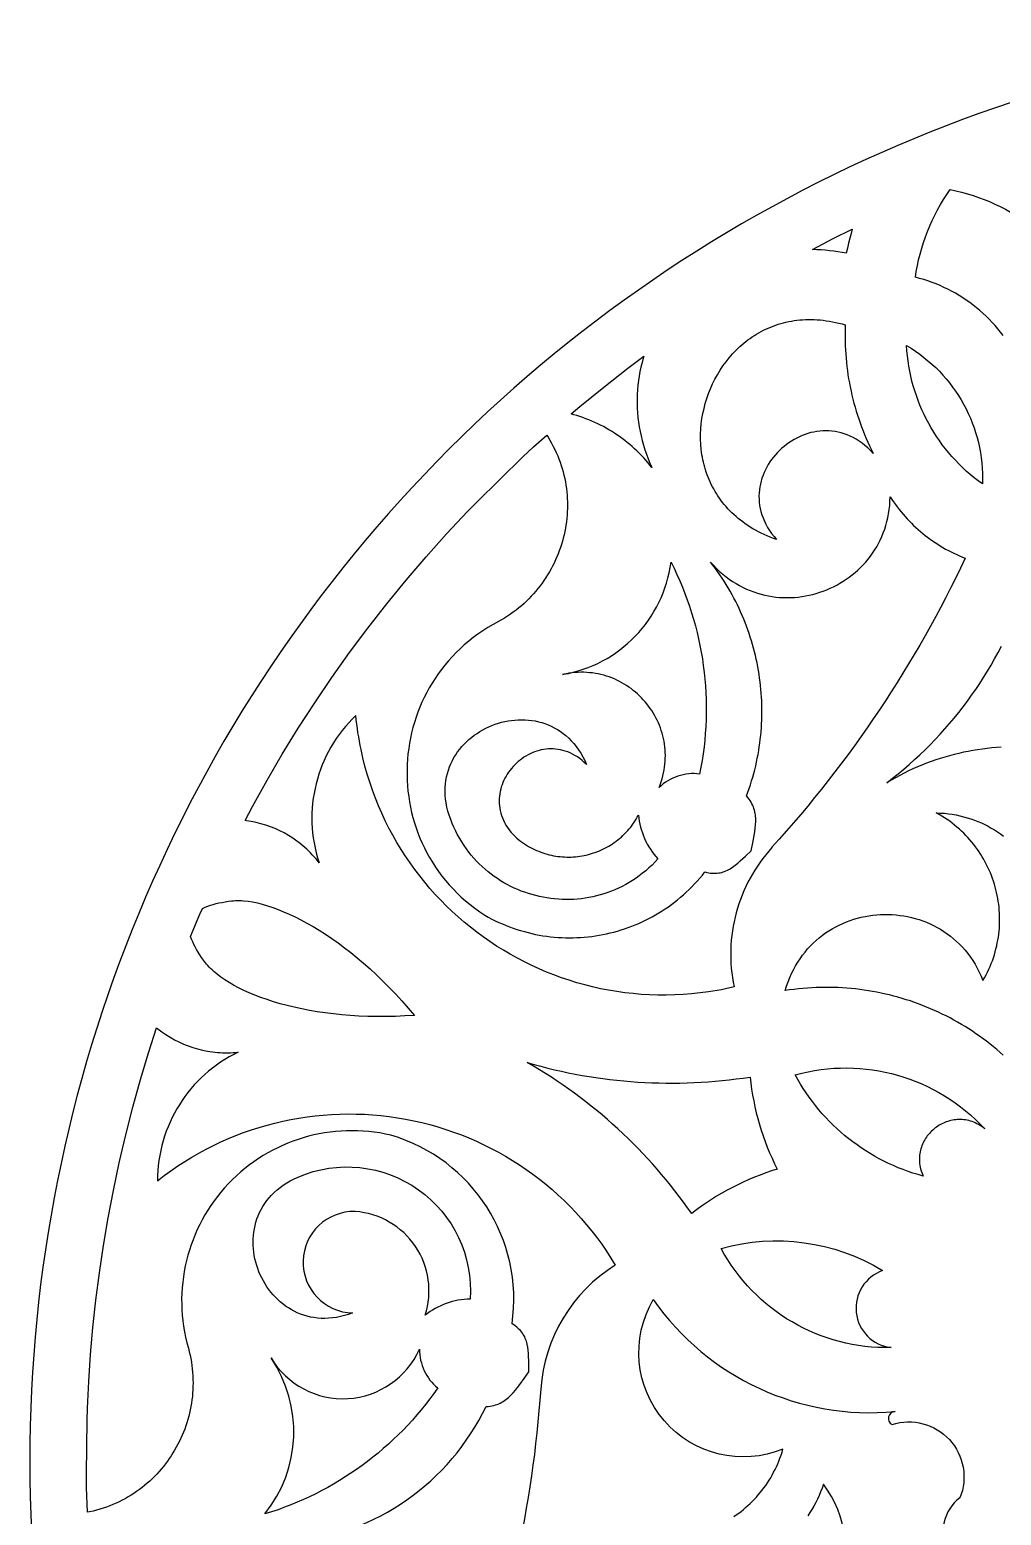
# Model space of a CAD drawing. Extents: x -227 to 273, y -253 to 247.
# Drawn here: x -226.6 to -57, y -12.2 to 247.2 of the extents above; entities that cross this region are included whole.
import ezdxf

# ---------------------------------------------------------------- set-up
doc = ezdxf.new("R2010")
doc.units = 0
doc.header["$MEASUREMENT"] = 0
doc.layers.add('LAYER_1', color=18, linetype='CONTINUOUS')

msp = doc.modelspace()

# ---------------------------------------------------------------- linework, layer by layer
at = {"layer": 'LAYER_1'}
for points in [[(23.35, 247.24, 0.414214), (-226.64, -2.75, 0.414214), (23.35, -252.74, 0.414214), (273.34, -2.75, 0.414214)], [(-138.6, 66.52), (-137.41, 66.2), (-136.22, 65.89), (-135.03, 65.61), (-133.83, 65.33), (-132.63, 65.08), (-131.43, 64.84), (-130.22, 64.62), (-129.01, 64.41), (-127.8, 64.22), (-126.58, 64.05), (-125.37, 63.9), (-124.15, 63.76), (-122.93, 63.64), (-121.71, 63.54), (-120.48, 63.45), (-119.26, 63.38), (-118.04, 63.33), (-116.81, 63.29), (-115.58, 63.27), (-114.36, 63.27), (-113.13, 63.28), (-111.9, 63.31), (-110.68, 63.36), (-109.45, 63.42), (-108.23, 63.5), (-107, 63.6), (-105.78, 63.71), (-104.56, 63.84), (-103.33, 63.99), (-102.12, 64.15), (-100.9, 64.33), (-100.78, 63.28), (-100.63, 62.23), (-100.47, 61.19), (-100.27, 60.15), (-100.06, 59.12), (-99.82, 58.1), (-99.56, 57.08), (-99.27, 56.06), (-98.96, 55.05), (-98.63, 54.06), (-98.28, 53.06), (-97.9, 52.08), (-97.5, 51.11), (-97.07, 50.14), (-96.63, 49.18), (-96.16, 48.24), (-97.17, 47.92), (-98.17, 47.58), (-99.16, 47.21), (-100.15, 46.82), (-101.12, 46.41), (-102.08, 45.98), (-103.04, 45.53), (-103.98, 45.05), (-104.91, 44.56), (-105.83, 44.04), (-106.74, 43.5), (-107.63, 42.94), (-108.52, 42.36), (-109.39, 41.76), (-110.24, 41.13), (-111.09, 40.49, 0.11065), (-139.78, 66.87)], [(-179.78, 46.87, -0.562024), (-149.76, 25.55, 0.166667), (-157.62, 22.72, 0.487168), (-169.83, 40.84, 1), (-170.28, 23.12), (-171, 22.87), (-171.71, 22.66), (-172.42, 22.48), (-173.11, 22.35), (-173.79, 22.25), (-174.46, 22.19), (-175.12, 22.17), (-175.77, 22.18), (-176.4, 22.23), (-177.03, 22.31), (-177.64, 22.42), (-178.23, 22.56), (-178.81, 22.74), (-179.38, 22.94), (-179.93, 23.17), (-180.47, 23.42), (-180.99, 23.71), (-181.49, 24.01), (-181.98, 24.34), (-182.45, 24.7), (-182.91, 25.07), (-183.34, 25.47), (-183.76, 25.88), (-184.16, 26.31), (-184.54, 26.76), (-184.9, 27.23), (-185.24, 27.71), (-185.56, 28.21), (-185.86, 28.72), (-186.13, 29.24), (-186.39, 29.78), (-186.62, 30.32), (-186.83, 30.87), (-187.02, 31.43), (-187.18, 32), (-187.32, 32.58), (-187.44, 33.16), (-187.53, 33.74), (-187.59, 34.32), (-187.63, 34.91), (-187.65, 35.5), (-187.63, 36.09), (-187.59, 36.68), (-187.53, 37.26), (-187.43, 37.84), (-187.31, 38.42), (-187.16, 38.99), (-186.98, 39.56), (-186.77, 40.11), (-186.53, 40.66), (-186.26, 41.2), (-185.95, 41.73), (-185.62, 42.25), (-185.26, 42.75), (-184.86, 43.24), (-184.43, 43.72), (-183.97, 44.18), (-183.47, 44.62), (-182.95, 45.05), (-182.38, 45.46), (-181.78, 45.84), (-181.15, 46.21), (-180.48, 46.55)], [(-105.96, 34.4, -0.207503), (-77.76, 30.53, 0.794747), (-76.27, 17.07, -0.281952)], [(-158.59, 16.31), (-158.56, 15.83), (-158.49, 15.34), (-158.4, 14.87), (-158.28, 14.4), (-158.14, 13.93), (-157.97, 13.48), (-157.78, 13.04), (-157.56, 12.61), (-157.32, 12.19), (-157.05, 11.79), (-156.77, 11.4), (-156.46, 11.04), (-156.13, 10.69), (-155.78, 10.36), (-155.42, 10.05), (-156.11, 9.07), (-156.82, 8.11), (-157.55, 7.16), (-158.3, 6.23), (-159.07, 5.32), (-159.85, 4.42), (-160.66, 3.54), (-161.48, 2.68), (-162.31, 1.84), (-163.17, 1.02), (-164.04, 0.22), (-164.93, -0.57), (-165.83, -1.34), (-166.75, -2.08), (-167.68, -2.81), (-168.63, -3.52), (-169.59, -4.21), (-170.57, -4.87), (-171.56, -5.52), (-172.57, -6.15), (-173.59, -6.75), (-174.62, -7.34), (-175.66, -7.9), (-176.72, -8.44), (-177.79, -8.96), (-178.87, -9.46), (-179.96, -9.94), (-181.06, -10.39), (-182.18, -10.82), (-183.3, -11.23), (-184.43, -11.61), (-185.58, -11.97, 0.329739), (-184.52, 15.28, 0.606751), (-158.6, 16.8)]]:
    msp.add_lwpolyline(points, format="xyb", close=True, dxfattribs=at)
for points in [[(-56.71, 193.83), (-57.17, 194.42), (-57.64, 195.01), (-58.13, 195.57), (-58.63, 196.13), (-59.15, 196.67), (-59.68, 197.19), (-60.23, 197.7), (-60.79, 198.2), (-61.36, 198.67), (-61.94, 199.14), (-62.54, 199.58), (-63.15, 200.01), (-63.77, 200.43), (-64.41, 200.83), (-65.05, 201.21), (-65.71, 201.57), (-66.37, 201.91), (-67.05, 202.24), (-67.74, 202.55), (-68.43, 202.84), (-69.14, 203.11), (-69.85, 203.36), (-70.58, 203.59), (-71.31, 203.81), (-72.05, 204), (-71.89, 205.02), (-71.7, 206.04), (-71.48, 207.06), (-71.22, 208.07), (-70.94, 209.07), (-70.63, 210.06), (-70.29, 211.05), (-69.92, 212.02), (-69.52, 212.99), (-69.09, 213.94), (-68.64, 214.88), (-68.16, 215.8), (-67.65, 216.71), (-67.12, 217.6), (-66.56, 218.48), (-65.98, 219.34, -0.118726), (-51.14, 212.49, 0.224974)], [(-180.81, -16.96, 0.260478), (-146.99, 6.77), (-146.64, 6.81), (-146.29, 6.85), (-145.97, 6.91), (-145.65, 6.98), (-145.35, 7.06), (-145.06, 7.16), (-144.78, 7.27), (-144.51, 7.39), (-144.25, 7.52), (-144, 7.67), (-143.76, 7.82), (-143.53, 7.99), (-143.3, 8.16), (-143.08, 8.34), (-142.66, 8.74), (-142.26, 9.17), (-141.87, 9.62), (-141.49, 10.11), (-141.11, 10.62), (-140.34, 11.7), (-139.51, 12.84), (-139.52, 14.19), (-139.53, 14.83), (-139.55, 15.44), (-139.58, 16.04), (-139.62, 16.61), (-139.7, 17.16), (-139.8, 17.69), (-139.87, 17.95), (-139.94, 18.2), (-140.03, 18.45), (-140.13, 18.69), (-140.24, 18.93), (-140.36, 19.16), (-140.5, 19.39), (-140.65, 19.61), (-140.81, 19.83), (-140.99, 20.04), (-141.19, 20.25), (-141.41, 20.45), (-141.64, 20.65), (-141.89, 20.85), (-142.16, 21.04), (-142.45, 21.23, 0.373134), (-163.59, 54.17, 0.574165), (-198.94, 16.96), (-198.78, 16.36), (-198.64, 15.75), (-198.52, 15.15), (-198.42, 14.54), (-198.33, 13.94), (-198.26, 13.34), (-198.2, 12.73), (-198.16, 12.13), (-198.14, 11.53), (-198.13, 10.93), (-198.14, 10.33), (-198.16, 9.74), (-198.2, 9.14), (-198.25, 8.55), (-198.32, 7.97), (-198.41, 7.38), (-198.5, 6.8), (-198.62, 6.22), (-198.74, 5.65), (-198.89, 5.08), (-199.04, 4.52), (-199.21, 3.96), (-199.39, 3.4), (-199.59, 2.85), (-199.8, 2.31), (-200.03, 1.77), (-200.26, 1.24), (-200.51, 0.71), (-200.77, 0.19), (-201.05, -0.32), (-201.34, -0.83), (-201.64, -1.33), (-201.95, -1.82), (-202.27, -2.3), (-202.61, -2.77), (-202.96, -3.24), (-203.31, -3.69), (-203.68, -4.14), (-204.07, -4.58), (-204.46, -5.01), (-204.86, -5.43), (-205.28, -5.84), (-205.7, -6.23), (-206.14, -6.62), (-206.58, -7), (-207.04, -7.36), (-207.5, -7.72), (-207.98, -8.06), (-208.46, -8.39), (-208.96, -8.71), (-209.46, -9.01), (-209.98, -9.31), (-210.5, -9.59), (-211.03, -9.85), (-211.57, -10.11), (-212.12, -10.34), (-212.67, -10.57), (-213.24, -10.78), (-213.81, -10.97), (-214.39, -11.16), (-214.98, -11.32), (-215.58, -11.47), (-216.18, -11.6), (-216.57, -11.68), (-216.7, -7.35), (-216.72, -4.93), (-216.63, 4.36), (-216.56, 6.49), (-216.34, 11.16), (-216.02, 15.87), (-215.6, 20.59), (-215.09, 25.34), (-214.48, 30.12), (-213.77, 34.91), (-212.96, 39.72), (-212.04, 44.54), (-211.01, 49.37), (-209.89, 54.21), (-208.65, 59.05), (-207.3, 63.9), (-205.85, 68.74), (-204.5, 72.92), (-204.29, 72.74), (-203.6, 72.22), (-202.88, 71.73), (-202.15, 71.27), (-201.39, 70.84), (-200.62, 70.45), (-199.82, 70.09), (-199.01, 69.77), (-198.19, 69.48), (-197.35, 69.23), (-196.49, 69.02), (-195.63, 68.85), (-195.19, 68.78), (-194.75, 68.72), (-194.31, 68.67), (-193.86, 68.63), (-193.41, 68.6), (-192.96, 68.58), (-192.51, 68.57), (-192.06, 68.57), (-191.6, 68.58), (-191.14, 68.6), (-190.69, 68.64), (-190.23, 68.68), (-191.03, 68.28), (-191.81, 67.85), (-192.57, 67.4), (-193.31, 66.92), (-194.03, 66.42), (-194.74, 65.9), (-195.42, 65.35), (-196.07, 64.78), (-196.71, 64.18), (-197.33, 63.57), (-197.92, 62.94), (-198.49, 62.29), (-199.03, 61.62), (-199.55, 60.93), (-200.05, 60.22), (-200.52, 59.5), (-200.97, 58.76), (-201.39, 58.01), (-201.78, 57.24), (-202.15, 56.45), (-202.49, 55.66), (-202.81, 54.85), (-203.09, 54.03), (-203.35, 53.2), (-203.58, 52.36), (-203.77, 51.51), (-203.94, 50.65), (-204.08, 49.78), (-204.19, 48.9), (-204.27, 48.02), (-204.32, 47.13), (-204.33, 46.23, -0.453995), (-124.42, 31.46, 0.240725), (-137.44, 9.83), (-137.45, 9.81, -0.074077), (-150.52, -49.48)], [(-103.73, -12.44), (-103.3, -12.14), (-102.88, -11.84), (-102.47, -11.53), (-102.07, -11.2), (-101.67, -10.87), (-101.28, -10.52), (-100.9, -10.17), (-100.52, -9.8), (-100.16, -9.43), (-99.8, -9.04), (-99.46, -8.65), (-99.12, -8.25), (-98.79, -7.83), (-98.47, -7.41), (-98.17, -6.98), (-97.87, -6.55), (-97.58, -6.1), (-97.3, -5.64), (-97.04, -5.18), (-96.78, -4.7), (-96.54, -4.22), (-96.3, -3.73), (-96.08, -3.24), (-95.87, -2.73), (-95.68, -2.22), (-95.49, -1.7), (-95.32, -1.17), (-95.16, -0.64, -0.719328), (-117.79, 25.46, 0.270929), (-75.59, 5.92, 0.777705), (-76.11, 3.66, -0.636132), (-64.27, -9.18, 0.862472), (-57.58, -21.76, -0.153049)], [(-101.19, -37.51, 0.578149), (-88.1, -6.78), (-88.33, -7.45), (-88.58, -8.11), (-88.85, -8.75), (-89.14, -9.38), (-89.44, -10), (-89.77, -10.6), (-90.11, -11.18), (-90.46, -11.75), (-90.83, -12.3)]]:
    msp.add_lwpolyline(points, format="xyb", dxfattribs=at)
for points in [[(-83.27, 211.68), (-83.5, 210.82), (-83.72, 209.96), (-83.92, 209.1), (-84.11, 208.23), (-84.84, 208.36), (-85.57, 208.47), (-86.3, 208.57), (-87.04, 208.65), (-87.77, 208.72), (-88.51, 208.78), (-89.24, 208.82), (-89.98, 208.85), (-89.99, 208.85), (-86.38, 210.75), (-83.06, 212.41)], [(-89.71, 196.62), (-89.19, 196.59), (-88.66, 196.55), (-88.13, 196.49), (-87.59, 196.42), (-87.05, 196.34), (-86.51, 196.24), (-85.96, 196.12), (-85.4, 195.99), (-84.84, 195.85), (-84.28, 195.69), (-84.31, 194.96), (-84.32, 194.23), (-84.32, 193.5), (-84.31, 192.77), (-84.29, 192.05), (-84.25, 191.32), (-84.21, 190.6), (-84.15, 189.87), (-84.08, 189.15), (-84, 188.43), (-83.91, 187.71), (-83.81, 186.99), (-83.69, 186.28), (-83.57, 185.56), (-83.43, 184.85), (-83.28, 184.14), (-83.12, 183.44), (-82.95, 182.73), (-82.77, 182.03), (-82.58, 181.34), (-82.37, 180.64), (-82.16, 179.95), (-81.93, 179.26), (-81.69, 178.57), (-81.44, 177.89), (-81.18, 177.21), (-80.91, 176.54), (-80.63, 175.87), (-80.34, 175.2), (-80.04, 174.54), (-79.72, 173.88), (-79.4, 173.23), (-79.87, 173.74), (-80.36, 174.21), (-80.85, 174.64), (-81.35, 175.04), (-81.86, 175.4), (-82.37, 175.72), (-82.89, 176.01), (-83.41, 176.27), (-83.94, 176.5), (-84.47, 176.69), (-85, 176.85), (-85.54, 176.98), (-86.07, 177.08), (-86.61, 177.15), (-87.14, 177.19), (-87.68, 177.2), (-88.21, 177.19), (-88.73, 177.15), (-89.26, 177.08), (-89.78, 176.98), (-90.29, 176.87), (-90.8, 176.73), (-91.3, 176.56), (-91.79, 176.37), (-92.27, 176.16), (-92.75, 175.93), (-93.21, 175.68), (-93.67, 175.41), (-94.11, 175.12), (-94.54, 174.81), (-94.95, 174.48), (-95.36, 174.14), (-95.74, 173.78), (-96.12, 173.4), (-96.47, 173.01), (-96.81, 172.6), (-97.13, 172.18), (-97.44, 171.75), (-97.72, 171.31), (-97.98, 170.85), (-98.23, 170.38), (-98.45, 169.9), (-98.64, 169.42), (-98.82, 168.92), (-98.97, 168.41), (-99.1, 167.9), (-99.2, 167.38), (-99.27, 166.86), (-99.32, 166.33), (-99.34, 165.79), (-99.33, 165.25), (-99.29, 164.71), (-99.23, 164.17), (-99.13, 163.62), (-99, 163.07), (-98.83, 162.52), (-98.64, 161.97), (-98.4, 161.42), (-98.14, 160.88), (-97.84, 160.33), (-97.5, 159.79), (-97.13, 159.25), (-96.71, 158.72), (-96.26, 158.19), (-96.83, 158.39), (-97.38, 158.61), (-97.91, 158.83), (-98.44, 159.07), (-98.95, 159.31), (-99.45, 159.57), (-99.93, 159.83), (-100.4, 160.1), (-100.86, 160.38), (-101.31, 160.67), (-101.74, 160.96), (-102.16, 161.27), (-102.57, 161.58), (-102.97, 161.9), (-103.35, 162.22), (-103.72, 162.55), (-104.08, 162.89), (-104.43, 163.24), (-104.77, 163.59), (-105.09, 163.95), (-105.4, 164.32), (-105.7, 164.69), (-105.99, 165.07), (-106.26, 165.45), (-106.53, 165.83), (-106.78, 166.23), (-107.02, 166.62), (-107.25, 167.03), (-107.47, 167.43), (-107.67, 167.84), (-107.87, 168.26), (-108.05, 168.68), (-108.22, 169.1), (-108.39, 169.52), (-108.54, 169.95), (-108.68, 170.38), (-108.8, 170.82), (-108.92, 171.25), (-109.03, 171.69), (-109.13, 172.13), (-109.21, 172.58), (-109.29, 173.02), (-109.36, 173.47), (-109.41, 173.92), (-109.49, 174.82), (-109.53, 175.72), (-109.53, 176.62), (-109.49, 177.53), (-109.41, 178.43), (-109.29, 179.33), (-109.14, 180.22), (-108.94, 181.11), (-108.71, 181.99), (-108.45, 182.85), (-108.15, 183.71), (-107.81, 184.55), (-107.44, 185.38), (-107.04, 186.2), (-106.6, 186.99), (-106.13, 187.77), (-105.63, 188.52), (-105.09, 189.25), (-104.53, 189.96), (-103.94, 190.64), (-103.31, 191.29), (-102.99, 191.6), (-102.66, 191.91), (-102.32, 192.21), (-101.97, 192.5), (-101.62, 192.79), (-101.26, 193.06), (-100.9, 193.33), (-100.52, 193.59), (-100.14, 193.83), (-99.76, 194.07), (-99.36, 194.3), (-98.97, 194.53), (-98.56, 194.74), (-98.15, 194.94), (-97.73, 195.13), (-97.3, 195.31), (-96.87, 195.48), (-96.43, 195.64), (-95.99, 195.79), (-95.54, 195.92), (-95.09, 196.05), (-94.63, 196.16), (-94.16, 196.26), (-93.69, 196.35), (-93.21, 196.43), (-92.72, 196.5), (-92.23, 196.55), (-91.74, 196.59), (-91.24, 196.62), (-90.73, 196.63), (-90.22, 196.63)], [(-72.79, 191.6), (-72.02, 191.09), (-71.28, 190.56), (-70.55, 190.01), (-69.84, 189.44), (-69.16, 188.84), (-68.5, 188.22), (-67.86, 187.58), (-67.25, 186.93), (-66.65, 186.25), (-66.09, 185.55), (-65.54, 184.84), (-65.02, 184.11), (-64.53, 183.36), (-64.06, 182.6), (-63.62, 181.82), (-63.2, 181.03), (-62.81, 180.23), (-62.45, 179.41), (-62.12, 178.58), (-61.81, 177.74), (-61.53, 176.89), (-61.28, 176.02), (-61.05, 175.15), (-60.86, 174.27), (-60.69, 173.38), (-60.56, 172.48), (-60.45, 171.58), (-60.38, 170.67), (-60.34, 169.75), (-60.33, 168.83), (-60.35, 167.91), (-61.07, 168.45), (-61.78, 169), (-62.48, 169.58), (-63.15, 170.17), (-63.81, 170.78), (-64.44, 171.4), (-65.06, 172.04), (-65.66, 172.7), (-66.24, 173.38), (-66.8, 174.07), (-67.34, 174.77), (-67.86, 175.49), (-68.35, 176.22), (-68.83, 176.96), (-69.29, 177.72), (-69.72, 178.49), (-70.14, 179.27), (-70.53, 180.06), (-70.9, 180.86), (-71.25, 181.68), (-71.57, 182.5), (-71.87, 183.33), (-72.15, 184.17), (-72.41, 185.02), (-72.64, 185.88), (-72.85, 186.75), (-73.03, 187.62), (-73.19, 188.5), (-73.33, 189.39), (-73.44, 190.28), (-73.52, 191.18), (-73.58, 192.08)], [(-119.54, 189.87), (-119.76, 189.1), (-119.95, 188.33), (-120.12, 187.54), (-120.26, 186.76), (-120.38, 185.96), (-120.48, 185.17), (-120.55, 184.37), (-120.6, 183.56), (-120.62, 182.76), (-120.62, 181.95), (-120.59, 181.14), (-120.55, 180.33), (-120.47, 179.52), (-120.37, 178.71), (-120.25, 177.9), (-120.1, 177.09), (-119.93, 176.29), (-119.73, 175.49), (-119.51, 174.69), (-119.26, 173.89), (-118.99, 173.1), (-118.69, 172.31), (-118.37, 171.53), (-118.02, 170.76), (-118.37, 171.2), (-118.73, 171.64), (-119.1, 172.07), (-119.47, 172.48), (-119.86, 172.9), (-120.25, 173.3), (-120.65, 173.69), (-121.06, 174.07), (-121.48, 174.45), (-121.9, 174.81), (-122.33, 175.17), (-122.77, 175.52), (-123.22, 175.85), (-123.67, 176.18), (-124.13, 176.5), (-124.59, 176.8), (-125.06, 177.1), (-125.54, 177.39), (-126.02, 177.67), (-126.51, 177.93), (-127, 178.19), (-127.5, 178.43), (-128.01, 178.67), (-128.52, 178.89), (-129.03, 179.11), (-129.55, 179.31), (-130.07, 179.5), (-130.6, 179.68), (-131.13, 179.85), (-131.66, 180.01), (-132.14, 180.13), (-130.6, 181.45), (-126.45, 184.84), (-122.22, 188.14), (-119.43, 190.22)], [(-136.16, 176.08), (-135.84, 175.55), (-135.54, 175.02), (-135.25, 174.48), (-134.98, 173.94), (-134.72, 173.39), (-134.48, 172.83), (-134.26, 172.28), (-134.05, 171.72), (-133.86, 171.15), (-133.68, 170.58), (-133.52, 170.01), (-133.38, 169.44), (-133.25, 168.87), (-133.14, 168.29), (-133.04, 167.71), (-132.96, 167.13), (-132.89, 166.55), (-132.84, 165.97), (-132.8, 165.38), (-132.78, 164.8), (-132.77, 164.22), (-132.78, 163.64), (-132.81, 163.06), (-132.84, 162.48), (-132.89, 161.9), (-132.96, 161.32), (-133.04, 160.74), (-133.14, 160.17), (-133.25, 159.6), (-133.37, 159.03), (-133.51, 158.47), (-133.66, 157.91), (-133.83, 157.35), (-134, 156.8), (-134.2, 156.25), (-134.4, 155.7), (-134.63, 155.17), (-134.86, 154.63), (-135.11, 154.1), (-135.37, 153.58), (-135.64, 153.06), (-135.93, 152.55), (-136.23, 152.05), (-136.54, 151.55), (-136.87, 151.07), (-137.2, 150.58), (-137.56, 150.11), (-137.92, 149.65), (-138.3, 149.19), (-138.69, 148.74), (-139.09, 148.3), (-139.5, 147.87), (-139.93, 147.45), (-140.36, 147.04), (-140.81, 146.65), (-141.28, 146.26), (-141.75, 145.88), (-142.24, 145.51), (-142.73, 145.16), (-143.24, 144.82), (-143.76, 144.49), (-144.29, 144.17), (-144.84, 143.86), (-145.77, 143.35), (-146.67, 142.82), (-147.55, 142.26), (-148.4, 141.68), (-149.22, 141.08), (-150.01, 140.45), (-150.78, 139.81), (-151.51, 139.14), (-152.22, 138.45), (-152.9, 137.74), (-153.56, 137.02), (-154.18, 136.27), (-154.78, 135.51), (-155.35, 134.74), (-155.89, 133.95), (-156.4, 133.14), (-156.89, 132.32), (-157.34, 131.49), (-157.77, 130.64), (-158.17, 129.79), (-158.54, 128.92), (-158.89, 128.05), (-159.2, 127.16), (-159.49, 126.27), (-159.75, 125.37), (-159.97, 124.46), (-160.18, 123.54), (-160.35, 122.62), (-160.49, 121.7), (-160.61, 120.77), (-160.69, 119.84), (-160.75, 118.91), (-160.78, 117.98), (-160.78, 117.04), (-160.75, 116.11), (-160.69, 115.18), (-160.61, 114.24), (-160.49, 113.32), (-160.35, 112.39), (-160.17, 111.47), (-159.97, 110.55), (-159.74, 109.64), (-159.48, 108.74), (-159.19, 107.84), (-158.87, 106.95), (-158.52, 106.07), (-158.14, 105.2), (-157.74, 104.34), (-157.3, 103.49), (-156.83, 102.65), (-156.34, 101.83), (-155.81, 101.01), (-155.26, 100.22), (-154.68, 99.43), (-154.06, 98.67), (-153.42, 97.92), (-152.75, 97.18), (-152.05, 96.47), (-151.32, 95.77), (-150.56, 95.09), (-149.76, 94.44), (-148.94, 93.8), (-148.09, 93.19), (-147.21, 92.6), (-146.6, 92.26), (-145.99, 91.93), (-145.38, 91.63), (-144.75, 91.34), (-144.13, 91.06), (-143.5, 90.8), (-142.87, 90.55), (-142.23, 90.32), (-141.59, 90.1), (-140.95, 89.9), (-140.3, 89.72), (-139.66, 89.55), (-139.01, 89.39), (-138.36, 89.25), (-137.7, 89.12), (-137.05, 89.01), (-136.39, 88.92), (-135.74, 88.83), (-135.08, 88.77), (-134.42, 88.71), (-133.76, 88.68), (-133.11, 88.65), (-132.45, 88.64), (-131.79, 88.65), (-131.14, 88.67), (-130.48, 88.7), (-129.83, 88.75), (-129.17, 88.81), (-128.52, 88.89), (-127.88, 88.98), (-127.23, 89.09), (-126.59, 89.21), (-125.94, 89.34), (-125.31, 89.49), (-124.67, 89.65), (-124.04, 89.82), (-123.41, 90.01), (-122.79, 90.21), (-122.17, 90.43), (-121.56, 90.66), (-120.95, 90.9), (-120.34, 91.16), (-119.74, 91.43), (-119.15, 91.72), (-118.56, 92.01), (-117.97, 92.32), (-117.4, 92.65), (-116.83, 92.99), (-116.26, 93.34), (-115.71, 93.7), (-115.16, 94.08), (-114.62, 94.47), (-114.08, 94.87), (-113.56, 95.29), (-113.04, 95.72), (-112.53, 96.16), (-112.03, 96.61), (-111.53, 97.08), (-111.05, 97.56), (-110.58, 98.05), (-110.11, 98.56), (-109.66, 99.08), (-109.21, 99.61), (-108.78, 100.15), (-108.44, 100.07), (-108.12, 100.01), (-107.8, 99.96), (-107.5, 99.93), (-107.2, 99.92), (-106.92, 99.92), (-106.64, 99.94), (-106.37, 99.97), (-106.1, 100.02), (-105.84, 100.08), (-105.59, 100.15), (-105.34, 100.24), (-105.1, 100.33), (-104.86, 100.44), (-104.63, 100.56), (-104.39, 100.69), (-103.94, 100.98), (-103.49, 101.31), (-103.04, 101.67), (-102.6, 102.06), (-101.67, 102.91), (-100.69, 103.84), (-100.44, 105.22), (-100.2, 106.53), (-100.09, 107.16), (-100, 107.77), (-99.94, 108.37), (-99.91, 108.95), (-99.92, 109.53), (-99.94, 109.82), (-99.97, 110.1), (-100.01, 110.38), (-100.07, 110.66), (-100.14, 110.94), (-100.22, 111.22), (-100.32, 111.5), (-100.44, 111.77), (-100.57, 112.05), (-100.72, 112.33), (-100.88, 112.6), (-101.07, 112.88), (-101.27, 113.16), (-101.5, 113.44), (-101.26, 114.08), (-101.04, 114.73), (-100.82, 115.38), (-100.62, 116.04), (-100.43, 116.69), (-100.25, 117.35), (-100.08, 118.01), (-99.92, 118.67), (-99.77, 119.33), (-99.64, 120), (-99.51, 120.66), (-99.39, 121.33), (-99.29, 122), (-99.19, 122.66), (-99.11, 123.33), (-99.04, 124), (-98.98, 124.67), (-98.93, 125.34), (-98.89, 126.01), (-98.86, 126.68), (-98.84, 127.35), (-98.83, 128.02), (-98.83, 128.69), (-98.84, 129.35), (-98.87, 130.02), (-98.9, 130.69), (-98.94, 131.36), (-99, 132.02), (-99.06, 132.69), (-99.14, 133.35), (-99.23, 134.01), (-99.32, 134.67), (-99.43, 135.33), (-99.55, 135.99), (-99.67, 136.64), (-99.81, 137.3), (-99.96, 137.95), (-100.12, 138.6), (-100.29, 139.24), (-100.47, 139.89), (-100.66, 140.53), (-100.86, 141.17), (-101.07, 141.8), (-101.29, 142.44), (-101.52, 143.07), (-101.76, 143.69), (-102.01, 144.32), (-102.27, 144.94), (-102.54, 145.55), (-102.82, 146.16), (-103.11, 146.77), (-103.41, 147.38), (-103.72, 147.98), (-104.04, 148.57), (-104.37, 149.16), (-104.71, 149.75), (-105.06, 150.33), (-105.42, 150.91), (-105.79, 151.48), (-106.17, 152.05), (-106.56, 152.61), (-106.96, 153.17), (-107.37, 153.72), (-107.79, 154.27), (-107.28, 153.7), (-106.75, 153.15), (-106.21, 152.64), (-105.66, 152.16), (-105.09, 151.7), (-104.52, 151.27), (-103.94, 150.87), (-103.34, 150.5), (-102.74, 150.16), (-102.13, 149.84), (-101.52, 149.55), (-100.89, 149.28), (-100.26, 149.05), (-99.63, 148.84), (-98.99, 148.65), (-98.35, 148.49), (-97.71, 148.36), (-97.06, 148.25), (-96.41, 148.16), (-95.76, 148.1), (-95.11, 148.07), (-94.46, 148.06), (-93.81, 148.07), (-93.16, 148.1), (-92.52, 148.16), (-91.87, 148.24), (-91.23, 148.35), (-90.6, 148.47), (-89.97, 148.62), (-89.35, 148.79), (-88.73, 148.99), (-88.12, 149.2), (-87.52, 149.43), (-86.93, 149.69), (-86.34, 149.96), (-85.77, 150.26), (-85.21, 150.58), (-84.65, 150.91), (-84.11, 151.27), (-83.58, 151.64), (-83.07, 152.03), (-82.57, 152.44), (-82.08, 152.87), (-81.61, 153.32), (-81.16, 153.79), (-80.72, 154.27), (-80.3, 154.77), (-79.9, 155.29), (-79.51, 155.82), (-79.15, 156.37), (-78.8, 156.94), (-78.48, 157.52), (-78.18, 158.12), (-77.9, 158.73), (-77.64, 159.36), (-77.4, 160.01), (-77.19, 160.66), (-77.01, 161.34), (-76.85, 162.02), (-76.72, 162.72), (-76.61, 163.44), (-76.53, 164.16), (-76.48, 164.9), (-76.46, 165.66), (-76.16, 165.2), (-75.86, 164.76), (-75.54, 164.32), (-75.22, 163.89), (-74.89, 163.46), (-74.55, 163.04), (-74.2, 162.63), (-73.85, 162.22), (-73.49, 161.83), (-73.12, 161.44), (-72.74, 161.05), (-72.36, 160.68), (-71.97, 160.31), (-71.57, 159.95), (-71.16, 159.6), (-70.75, 159.26), (-70.33, 158.92), (-69.91, 158.6), (-69.48, 158.28), (-69.04, 157.97), (-68.59, 157.66), (-68.14, 157.37), (-67.69, 157.09), (-67.23, 156.81), (-66.76, 156.54), (-66.28, 156.29), (-65.81, 156.04), (-65.32, 155.8), (-64.83, 155.57), (-64.34, 155.35), (-63.84, 155.14), (-63.33, 154.94), (-64.16, 153.21), (-64.99, 151.5), (-65.85, 149.8), (-66.72, 148.1), (-67.6, 146.41), (-68.5, 144.74), (-69.42, 143.07), (-70.35, 141.4), (-71.29, 139.75), (-72.26, 138.11), (-73.23, 136.47), (-74.22, 134.85), (-75.23, 133.23), (-76.25, 131.63), (-77.28, 130.03), (-78.33, 128.44), (-79.4, 126.87), (-80.48, 125.3), (-81.57, 123.74), (-82.68, 122.2), (-83.8, 120.66), (-84.94, 119.13), (-86.09, 117.62), (-87.25, 116.11), (-88.43, 114.61), (-89.63, 113.13), (-90.83, 111.66), (-92.05, 110.19), (-93.29, 108.74), (-94.54, 107.3), (-95.8, 105.87), (-97.08, 104.45), (-97.09, 104.43), (-97.64, 103.8), (-98.17, 103.16), (-98.68, 102.51), (-99.16, 101.84), (-99.63, 101.17), (-100.07, 100.48), (-100.5, 99.77), (-100.9, 99.06), (-101.28, 98.34), (-101.64, 97.61), (-101.97, 96.87), (-102.29, 96.11), (-102.58, 95.36), (-102.85, 94.59), (-103.09, 93.82), (-103.32, 93.03), (-103.52, 92.25), (-103.69, 91.46), (-103.85, 90.66), (-103.98, 89.86), (-104.09, 89.05), (-104.17, 88.24), (-104.23, 87.43), (-104.27, 86.61), (-104.28, 85.79), (-104.27, 84.97), (-104.23, 84.15), (-104.17, 83.33), (-104.08, 82.51), (-103.97, 81.69), (-103.84, 80.87), (-103.68, 80.06), (-104.42, 79.89), (-105.17, 79.73), (-105.91, 79.58), (-106.66, 79.45), (-107.4, 79.32), (-108.14, 79.21), (-109.63, 79.01), (-111.11, 78.85), (-112.59, 78.74), (-114.06, 78.66), (-115.53, 78.63), (-116.99, 78.63), (-118.44, 78.68), (-119.89, 78.77), (-121.32, 78.89), (-122.75, 79.05), (-124.18, 79.25), (-125.59, 79.49), (-126.99, 79.76), (-128.38, 80.07), (-129.75, 80.42), (-131.12, 80.8), (-132.47, 81.22), (-133.81, 81.67), (-135.13, 82.15), (-136.44, 82.67), (-137.74, 83.22), (-139.02, 83.81), (-140.28, 84.43), (-141.52, 85.08), (-142.75, 85.76), (-143.96, 86.47), (-145.15, 87.21), (-146.32, 87.99), (-147.46, 88.79), (-148.59, 89.62), (-149.7, 90.48), (-150.78, 91.37), (-151.84, 92.29), (-152.88, 93.23), (-153.89, 94.2), (-154.88, 95.2), (-155.84, 96.23), (-156.78, 97.28), (-157.69, 98.35), (-158.57, 99.45), (-159.43, 100.58), (-160.25, 101.72), (-161.05, 102.89), (-161.82, 104.09), (-162.55, 105.31), (-163.26, 106.55), (-163.94, 107.81), (-164.58, 109.09), (-165.19, 110.39), (-165.76, 111.71), (-166.3, 113.06), (-166.81, 114.42), (-167.28, 115.8), (-167.72, 117.2), (-168.12, 118.62), (-168.48, 120.06), (-168.8, 121.51), (-168.95, 122.24), (-169.09, 122.98), (-169.22, 123.72), (-169.34, 124.46), (-169.44, 125.21), (-169.54, 125.96), (-169.63, 126.72), (-169.71, 127.48), (-170.34, 126.85), (-170.95, 126.2), (-171.54, 125.53), (-172.1, 124.85), (-172.63, 124.15), (-173.13, 123.43), (-173.61, 122.7), (-174.06, 121.95), (-174.48, 121.19), (-174.87, 120.42), (-175.24, 119.63), (-175.58, 118.83), (-175.89, 118.03), (-176.17, 117.21), (-176.42, 116.38), (-176.65, 115.55), (-176.84, 114.71), (-177.01, 113.86), (-177.14, 113.01), (-177.25, 112.15), (-177.33, 111.29), (-177.37, 110.42), (-177.39, 109.56), (-177.37, 108.69), (-177.33, 107.82), (-177.25, 106.95), (-177.15, 106.08), (-177.01, 105.21), (-176.84, 104.34), (-176.64, 103.48), (-176.41, 102.62), (-176.14, 101.76), (-176.43, 102.12), (-176.72, 102.48), (-177.02, 102.82), (-177.33, 103.16), (-177.64, 103.49), (-177.96, 103.81), (-178.29, 104.12), (-178.62, 104.42), (-178.96, 104.72), (-179.3, 105), (-179.65, 105.28), (-180.01, 105.54), (-180.73, 106.05), (-181.47, 106.52), (-182.24, 106.95), (-183.01, 107.35), (-183.81, 107.71), (-184.62, 108.04), (-185.44, 108.32), (-186.27, 108.57), (-187.11, 108.79), (-187.96, 108.96), (-188.82, 109.09), (-189.06, 109.12), (-187.78, 111.55), (-185.22, 116.16), (-182.55, 120.72), (-179.77, 125.23), (-176.89, 129.7), (-173.9, 134.11), (-170.81, 138.46), (-167.62, 142.74), (-164.33, 146.96), (-160.94, 151.12), (-157.45, 155.19), (-153.87, 159.2), (-150.2, 163.12), (-148.62, 164.74), (-140.56, 172.63), (-138.68, 174.39), (-136.39, 176.43)], [(-114.17, 153.18), (-113.66, 152.1), (-113.17, 151), (-112.71, 149.9), (-112.27, 148.79), (-111.86, 147.68), (-111.47, 146.55), (-111.11, 145.42), (-110.77, 144.28), (-110.45, 143.14), (-110.16, 141.99), (-109.89, 140.84), (-109.64, 139.68), (-109.42, 138.51), (-109.23, 137.35), (-109.06, 136.18), (-108.91, 135), (-108.79, 133.82), (-108.69, 132.64), (-108.62, 131.46), (-108.57, 130.28), (-108.55, 129.09), (-108.55, 127.9), (-108.58, 126.72), (-108.63, 125.53), (-108.71, 124.34), (-108.81, 123.16), (-108.94, 121.97), (-109.09, 120.79), (-109.27, 119.61), (-109.47, 118.43), (-109.7, 117.25), (-110.17, 117.3), (-110.65, 117.32), (-111.13, 117.32), (-111.61, 117.28), (-112.09, 117.22), (-112.56, 117.13), (-113.03, 117.02), (-113.49, 116.88), (-113.94, 116.71), (-114.39, 116.52), (-114.82, 116.31), (-115.24, 116.07), (-115.65, 115.8), (-116.04, 115.51), (-116.42, 115.2), (-116.78, 114.87), (-116.58, 115.38), (-116.4, 115.9), (-116.25, 116.41), (-116.11, 116.93), (-115.99, 117.44), (-115.89, 117.96), (-115.81, 118.47), (-115.75, 118.98), (-115.71, 119.49), (-115.69, 119.99), (-115.68, 120.5), (-115.69, 121), (-115.72, 121.49), (-115.77, 121.99), (-115.83, 122.48), (-115.91, 122.96), (-116.01, 123.44), (-116.12, 123.92), (-116.25, 124.39), (-116.39, 124.85), (-116.55, 125.31), (-116.72, 125.76), (-116.91, 126.21), (-117.11, 126.64), (-117.33, 127.08), (-117.56, 127.5), (-117.8, 127.91), (-118.06, 128.32), (-118.33, 128.72), (-118.61, 129.11), (-118.9, 129.49), (-119.21, 129.86), (-119.53, 130.22), (-119.86, 130.57), (-120.2, 130.91), (-120.55, 131.24), (-120.91, 131.56), (-121.28, 131.86), (-121.66, 132.16), (-122.06, 132.44), (-122.46, 132.71), (-122.87, 132.96), (-123.29, 133.2), (-123.71, 133.43), (-124.15, 133.65), (-124.59, 133.85), (-125.05, 134.03), (-125.51, 134.2), (-125.97, 134.36), (-126.45, 134.5), (-126.93, 134.62), (-127.41, 134.73), (-127.9, 134.82), (-128.4, 134.9), (-128.91, 134.95), (-129.41, 134.99), (-129.93, 135.01), (-130.45, 135.02), (-130.97, 135), (-131.5, 134.97), (-132.03, 134.91), (-132.56, 134.84), (-132.6, 134.83), (-131.8, 135.02), (-130.9, 135.26), (-130.02, 135.54), (-129.16, 135.86), (-128.31, 136.2), (-127.48, 136.58), (-126.67, 137), (-125.87, 137.44), (-125.1, 137.91), (-124.35, 138.41), (-123.62, 138.94), (-122.91, 139.5), (-122.23, 140.08), (-121.57, 140.69), (-120.93, 141.32), (-120.32, 141.98), (-119.73, 142.66), (-119.18, 143.37), (-118.64, 144.1), (-118.14, 144.84), (-117.67, 145.61), (-117.22, 146.4), (-116.81, 147.21), (-116.43, 148.03), (-116.08, 148.88), (-115.76, 149.74), (-115.48, 150.61), (-115.23, 151.5), (-115.02, 152.41), (-114.84, 153.32), (-114.7, 154.26)], [(-132.71, 134.8), (-133.64, 134.63), (-133.1, 134.74), (-132.6, 134.83)], [(-140.18, 126.72), (-139.59, 126.68), (-139, 126.61), (-138.42, 126.52), (-137.85, 126.39), (-137.27, 126.24), (-136.71, 126.06), (-136.15, 125.85), (-135.6, 125.61), (-135.07, 125.34), (-134.54, 125.04), (-134.02, 124.71), (-133.52, 124.35), (-133.03, 123.95), (-132.56, 123.53), (-132.1, 123.07), (-131.66, 122.58), (-131.24, 122.05), (-130.83, 121.5), (-130.45, 120.9), (-130.09, 120.28), (-129.75, 119.61), (-129.43, 118.92), (-129.83, 119.29), (-130.23, 119.63), (-130.64, 119.95), (-131.05, 120.24), (-131.46, 120.49), (-131.88, 120.72), (-132.3, 120.93), (-132.72, 121.1), (-133.15, 121.25), (-133.57, 121.38), (-134, 121.48), (-134.42, 121.55), (-134.85, 121.61), (-135.27, 121.63), (-135.69, 121.64), (-136.11, 121.63), (-136.52, 121.59), (-136.93, 121.53), (-137.34, 121.45), (-137.74, 121.35), (-138.14, 121.24), (-138.53, 121.1), (-138.91, 120.95), (-139.29, 120.78), (-139.65, 120.59), (-140.02, 120.39), (-140.37, 120.17), (-140.71, 119.93), (-141.04, 119.68), (-141.36, 119.42), (-141.67, 119.15), (-141.97, 118.86), (-142.26, 118.56), (-142.53, 118.24), (-142.79, 117.92), (-143.04, 117.58), (-143.27, 117.24), (-143.48, 116.89), (-143.68, 116.53), (-143.87, 116.16), (-144.04, 115.78), (-144.18, 115.39), (-144.32, 115), (-144.43, 114.6), (-144.52, 114.2), (-144.6, 113.8), (-144.65, 113.38), (-144.69, 112.97), (-144.7, 112.55), (-144.69, 112.13), (-144.65, 111.71), (-144.6, 111.29), (-144.52, 110.86), (-144.41, 110.44), (-144.28, 110.02), (-144.13, 109.59), (-143.95, 109.17), (-143.74, 108.76), (-143.51, 108.34), (-143.25, 107.93), (-142.96, 107.52), (-142.64, 107.12), (-142.29, 106.72), (-141.91, 106.33), (-141.59, 106.05), (-141.27, 105.78), (-140.95, 105.53), (-140.61, 105.29), (-140.28, 105.05), (-139.94, 104.83), (-139.59, 104.62), (-139.24, 104.43), (-138.89, 104.24), (-138.53, 104.06), (-138.17, 103.9), (-137.8, 103.75), (-137.44, 103.61), (-137.07, 103.47), (-136.7, 103.35), (-136.32, 103.25), (-135.95, 103.15), (-135.57, 103.06), (-135.19, 102.98), (-134.81, 102.92), (-134.43, 102.86), (-134.05, 102.82), (-133.66, 102.78), (-133.28, 102.76), (-132.9, 102.75), (-132.52, 102.75), (-132.13, 102.75), (-131.75, 102.77), (-131.37, 102.8), (-130.99, 102.84), (-130.61, 102.89), (-130.23, 102.95), (-129.86, 103.02), (-129.48, 103.1), (-129.11, 103.19), (-128.74, 103.29), (-128.38, 103.41), (-128.02, 103.53), (-127.66, 103.66), (-127.3, 103.8), (-126.95, 103.95), (-126.6, 104.11), (-126.25, 104.28), (-125.91, 104.46), (-125.58, 104.65), (-125.24, 104.85), (-124.92, 105.06), (-124.6, 105.28), (-124.28, 105.51), (-123.97, 105.75), (-123.67, 105.99), (-123.37, 106.25), (-123.08, 106.52), (-122.8, 106.79), (-122.52, 107.08), (-122.25, 107.37), (-121.99, 107.68), (-121.73, 107.99), (-121.49, 108.31), (-121.25, 108.65), (-121.02, 108.99), (-120.79, 109.34), (-120.58, 109.69), (-120.38, 110.06), (-120.32, 109.53), (-120.24, 109), (-120.13, 108.48), (-120.01, 107.96), (-119.87, 107.45), (-119.7, 106.95), (-119.52, 106.45), (-119.31, 105.97), (-119.08, 105.49), (-118.84, 105.02), (-118.57, 104.56), (-118.29, 104.11), (-117.99, 103.67), (-117.67, 103.25), (-117.33, 102.84), (-116.97, 102.44), (-117.48, 101.89), (-118.01, 101.36), (-118.55, 100.85), (-119.1, 100.37), (-119.66, 99.91), (-120.23, 99.48), (-120.81, 99.06), (-121.4, 98.67), (-122, 98.3), (-122.61, 97.96), (-123.23, 97.63), (-123.85, 97.33), (-124.48, 97.05), (-125.11, 96.79), (-125.75, 96.55), (-126.4, 96.33), (-127.05, 96.14), (-127.7, 95.96), (-128.36, 95.81), (-129.02, 95.68), (-129.69, 95.57), (-130.35, 95.48), (-131.02, 95.41), (-131.69, 95.36), (-132.36, 95.34), (-133.02, 95.33), (-133.69, 95.34), (-134.36, 95.38), (-135.02, 95.43), (-135.69, 95.51), (-136.35, 95.6), (-137, 95.72), (-137.65, 95.85), (-138.3, 96.01), (-138.95, 96.18), (-139.58, 96.37), (-140.22, 96.59), (-140.84, 96.82), (-141.46, 97.07), (-142.07, 97.34), (-142.68, 97.63), (-143.27, 97.94), (-143.86, 98.27), (-144.44, 98.61), (-145, 98.98), (-145.56, 99.36), (-146.1, 99.76), (-146.64, 100.19), (-147.16, 100.62), (-147.67, 101.08), (-148.16, 101.56), (-148.64, 102.05), (-149.11, 102.56), (-149.56, 103.09), (-150, 103.63), (-150.42, 104.2), (-150.83, 104.78), (-151.21, 105.38), (-151.58, 105.99), (-151.94, 106.62), (-152.27, 107.27), (-152.59, 107.94), (-152.88, 108.63), (-153.16, 109.33), (-153.42, 110.06), (-153.63, 110.78), (-153.81, 111.49), (-153.94, 112.19), (-154.04, 112.87), (-154.1, 113.55), (-154.12, 114.21), (-154.11, 114.87), (-154.06, 115.51), (-153.98, 116.13), (-153.87, 116.74), (-153.73, 117.34), (-153.55, 117.93), (-153.35, 118.49), (-153.12, 119.05), (-152.86, 119.59), (-152.58, 120.11), (-152.27, 120.61), (-151.94, 121.1), (-151.59, 121.57), (-151.21, 122.03), (-150.82, 122.46), (-150.4, 122.88), (-149.97, 123.27), (-149.51, 123.65), (-149.05, 124.01), (-148.56, 124.35), (-148.06, 124.67), (-147.55, 124.96), (-147.03, 125.24), (-146.5, 125.49), (-145.95, 125.72), (-145.4, 125.93), (-144.83, 126.12), (-144.27, 126.28), (-143.69, 126.42), (-143.11, 126.53), (-142.53, 126.62), (-141.94, 126.68), (-141.35, 126.72), (-140.76, 126.73)], [(-190.03, 95.15), (-189.67, 95.14), (-189.3, 95.11), (-188.53, 95.03), (-187.73, 94.9), (-186.9, 94.73), (-186.04, 94.51), (-185.15, 94.25), (-184.23, 93.95), (-183.28, 93.6), (-182.32, 93.21), (-181.33, 92.78), (-180.32, 92.3), (-179.29, 91.78), (-178.24, 91.21), (-177.18, 90.61), (-176.11, 89.96), (-175.02, 89.26), (-173.93, 88.52), (-172.82, 87.75), (-171.71, 86.92), (-170.59, 86.06), (-169.47, 85.15), (-168.35, 84.2), (-167.22, 83.21), (-166.1, 82.18), (-164.98, 81.1), (-163.87, 79.99), (-162.76, 78.83), (-161.66, 77.63), (-160.57, 76.38), (-159.49, 75.1), (-161.16, 74.99), (-162.81, 74.92), (-164.44, 74.88), (-166.04, 74.88), (-167.62, 74.91), (-169.17, 74.97), (-170.69, 75.06), (-172.18, 75.19), (-173.64, 75.34), (-175.07, 75.53), (-176.47, 75.73), (-177.83, 75.97), (-179.16, 76.23), (-180.45, 76.51), (-181.7, 76.81), (-182.91, 77.14), (-184.08, 77.49), (-185.21, 77.85), (-186.3, 78.23), (-187.34, 78.63), (-188.34, 79.05), (-189.29, 79.47), (-190.19, 79.92), (-191.04, 80.37), (-191.85, 80.83), (-192.6, 81.31), (-193.3, 81.79), (-193.94, 82.28), (-194.53, 82.78), (-194.81, 83.03), (-195.07, 83.28), (-195.31, 83.53), (-195.54, 83.78), (-195.76, 84.04), (-195.96, 84.29), (-196.31, 84.76), (-196.64, 85.23), (-196.95, 85.68), (-197.24, 86.14), (-197.5, 86.59), (-197.75, 87.04), (-197.98, 87.49), (-198.19, 87.95), (-198.38, 88.42), (-198.55, 88.89), (-196.92, 92.76), (-196.47, 93.78), (-196.02, 93.97), (-195.56, 94.16), (-195.08, 94.33), (-194.6, 94.48), (-194.1, 94.61), (-193.6, 94.73), (-193.07, 94.84), (-192.53, 94.94), (-191.97, 95.02), (-191.39, 95.09), (-191.06, 95.12), (-190.73, 95.14), (-190.39, 95.15)], [(-82.86, 65.89), (-81.74, 65.83), (-80.62, 65.72), (-79.51, 65.58), (-78.41, 65.41), (-77.31, 65.19), (-76.22, 64.94), (-75.14, 64.65), (-74.07, 64.33), (-73.01, 63.97), (-71.97, 63.57), (-70.93, 63.14), (-69.91, 62.67), (-68.91, 62.17), (-67.92, 61.63), (-66.95, 61.06), (-66, 60.46), (-65.07, 59.82), (-64.16, 59.14), (-63.27, 58.44), (-62.4, 57.7), (-61.55, 56.92), (-60.73, 56.12), (-59.93, 55.28), (-60.2, 55.49), (-60.47, 55.69), (-60.74, 55.87), (-61.02, 56.03), (-61.3, 56.18), (-61.58, 56.32), (-61.86, 56.44), (-62.15, 56.55), (-62.44, 56.64), (-62.72, 56.72), (-63.01, 56.78), (-63.3, 56.83), (-63.58, 56.87), (-63.87, 56.9), (-64.15, 56.91), (-64.44, 56.91), (-64.72, 56.9), (-65, 56.87), (-65.28, 56.84), (-65.56, 56.79), (-65.83, 56.73), (-66.1, 56.67), (-66.37, 56.59), (-66.64, 56.5), (-66.9, 56.39), (-67.15, 56.28), (-67.4, 56.16), (-67.65, 56.03), (-67.89, 55.9), (-68.13, 55.75), (-68.36, 55.59), (-68.58, 55.43), (-68.8, 55.25), (-69.01, 55.07), (-69.22, 54.88), (-69.41, 54.68), (-69.6, 54.48), (-69.78, 54.27), (-69.96, 54.05), (-70.12, 53.82), (-70.28, 53.59), (-70.42, 53.35), (-70.56, 53.11), (-70.69, 52.86), (-70.8, 52.6), (-70.91, 52.34), (-71, 52.08), (-71.09, 51.81), (-71.16, 51.53), (-71.22, 51.25), (-71.27, 50.97), (-71.31, 50.68), (-71.33, 50.39), (-71.34, 50.1), (-71.34, 49.8), (-71.33, 49.5), (-71.3, 49.2), (-71.25, 48.89), (-71.2, 48.59), (-71.12, 48.28), (-71.04, 47.97), (-70.93, 47.66), (-70.81, 47.34), (-70.68, 47.03), (-71.57, 47.28), (-72.46, 47.55), (-73.33, 47.85), (-74.19, 48.16), (-75.05, 48.5), (-75.89, 48.86), (-76.73, 49.24), (-77.55, 49.64), (-78.36, 50.06), (-79.16, 50.5), (-79.94, 50.96), (-80.72, 51.44), (-81.48, 51.94), (-82.23, 52.46), (-82.96, 53), (-83.68, 53.55), (-84.39, 54.13), (-85.08, 54.72), (-85.75, 55.32), (-86.41, 55.95), (-87.06, 56.59), (-87.69, 57.25), (-88.3, 57.93), (-88.89, 58.62), (-89.47, 59.33), (-90.03, 60.05), (-90.58, 60.79), (-91.1, 61.55), (-91.61, 62.31), (-92.09, 63.1), (-92.56, 63.89), (-93.01, 64.71), (-91.89, 65), (-90.77, 65.25), (-89.64, 65.46), (-88.51, 65.63), (-87.38, 65.76), (-86.25, 65.85), (-85.12, 65.9), (-83.99, 65.92)]]:
    msp.add_lwpolyline(points, close=True, dxfattribs=at)
for points in [[(-57.04, 121.93), (-57.87, 121.87), (-58.7, 121.8), (-59.52, 121.71), (-60.35, 121.61), (-61.18, 121.49), (-62, 121.36), (-62.82, 121.21), (-63.64, 121.04), (-64.46, 120.86), (-65.27, 120.66), (-66.09, 120.45), (-66.89, 120.21), (-67.7, 119.97), (-68.5, 119.7), (-69.3, 119.42), (-70.1, 119.13), (-70.89, 118.82), (-71.67, 118.49), (-72.46, 118.14), (-73.23, 117.78), (-74.01, 117.4), (-74.77, 117.01), (-75.53, 116.6), (-76.29, 116.17), (-77.04, 115.73), (-76.03, 116.5), (-75.05, 117.29), (-74.08, 118.1), (-73.12, 118.92), (-72.18, 119.76), (-71.26, 120.61), (-70.35, 121.48), (-69.46, 122.37), (-68.58, 123.27), (-67.73, 124.19), (-66.89, 125.12), (-66.07, 126.06), (-65.26, 127.02), (-64.47, 128), (-63.7, 128.99), (-62.95, 129.99), (-62.22, 131), (-61.5, 132.03), (-60.81, 133.07), (-60.13, 134.13), (-59.47, 135.19), (-58.83, 136.27), (-58.21, 137.36), (-57.61, 138.46), (-57.03, 139.58)], [(-56.69, 68.13), (-57.26, 68.64), (-57.84, 69.14), (-58.43, 69.62), (-59.02, 70.1), (-59.62, 70.57), (-60.23, 71.02), (-60.84, 71.47), (-61.47, 71.9), (-62.1, 72.33), (-62.73, 72.74), (-63.37, 73.14), (-64.02, 73.53), (-64.67, 73.91), (-65.33, 74.28), (-65.99, 74.64), (-66.66, 74.99), (-67.34, 75.32), (-68.02, 75.65), (-68.71, 75.96), (-69.4, 76.26), (-70.09, 76.56), (-70.79, 76.84), (-71.5, 77.1), (-72.2, 77.36), (-72.92, 77.61), (-73.63, 77.84), (-74.35, 78.06), (-75.08, 78.27), (-75.81, 78.47), (-76.54, 78.66), (-77.27, 78.83), (-78.01, 78.99), (-78.75, 79.14), (-79.5, 79.28), (-80.24, 79.41), (-80.99, 79.52), (-81.74, 79.62), (-82.5, 79.71), (-83.25, 79.79), (-84.01, 79.86), (-84.77, 79.91), (-85.53, 79.95), (-86.3, 79.98), (-87.06, 79.99), (-87.83, 79.99), (-88.6, 79.98), (-89.36, 79.96), (-90.13, 79.92), (-90.9, 79.87), (-91.67, 79.81), (-92.44, 79.73), (-93.21, 79.64), (-93.99, 79.54), (-94.76, 79.43), (-94.52, 80.2), (-94.26, 80.96), (-93.97, 81.69), (-93.66, 82.4), (-93.33, 83.08), (-92.97, 83.74), (-92.58, 84.38), (-92.18, 85), (-91.76, 85.59), (-91.31, 86.16), (-90.85, 86.71), (-90.37, 87.23), (-89.87, 87.73), (-89.35, 88.2), (-88.82, 88.66), (-88.27, 89.08), (-87.71, 89.49), (-87.13, 89.87), (-86.55, 90.23), (-85.95, 90.56), (-85.34, 90.87), (-84.72, 91.16), (-84.08, 91.42), (-83.45, 91.66), (-82.8, 91.88), (-82.15, 92.07), (-81.49, 92.23), (-80.82, 92.38), (-80.15, 92.5), (-79.48, 92.59), (-78.8, 92.66), (-78.12, 92.71), (-77.44, 92.73), (-76.76, 92.73), (-76.08, 92.7), (-75.41, 92.65), (-74.73, 92.57), (-74.06, 92.48), (-73.39, 92.35), (-72.72, 92.2), (-72.06, 92.03), (-71.41, 91.83), (-70.76, 91.61), (-70.12, 91.36), (-69.49, 91.09), (-68.87, 90.79), (-68.26, 90.47), (-67.66, 90.13), (-67.07, 89.75), (-66.5, 89.36), (-65.94, 88.94), (-65.39, 88.49), (-64.86, 88.02), (-64.34, 87.52), (-63.84, 87), (-63.36, 86.46), (-62.9, 85.88), (-62.45, 85.29), (-62.03, 84.66), (-61.62, 84.02), (-61.24, 83.34), (-60.88, 82.64), (-60.55, 81.92), (-60.24, 81.17), (-59.96, 81.66), (-59.7, 82.15), (-59.45, 82.64), (-59.22, 83.14), (-59, 83.64), (-58.79, 84.14), (-58.6, 84.65), (-58.42, 85.16), (-58.26, 85.67), (-58.11, 86.18), (-57.97, 86.7), (-57.85, 87.22), (-57.74, 87.74), (-57.64, 88.26), (-57.55, 88.78), (-57.48, 89.3), (-57.43, 89.82), (-57.38, 90.34), (-57.35, 90.86), (-57.34, 91.39), (-57.33, 91.91), (-57.34, 92.43), (-57.36, 92.95), (-57.39, 93.47), (-57.44, 93.99), (-57.5, 94.5), (-57.57, 95.01), (-57.65, 95.53), (-57.75, 96.04), (-57.86, 96.54), (-57.98, 97.05), (-58.11, 97.55), (-58.26, 98.04), (-58.41, 98.54), (-58.58, 99.03), (-58.76, 99.51), (-58.95, 99.99), (-59.16, 100.47), (-59.38, 100.94), (-59.6, 101.41), (-59.84, 101.87), (-60.09, 102.32), (-60.36, 102.77), (-60.63, 103.22), (-60.91, 103.66), (-61.21, 104.09), (-61.52, 104.51), (-61.84, 104.93), (-62.17, 105.34), (-62.51, 105.74), (-62.86, 106.14), (-63.22, 106.53), (-63.59, 106.91), (-63.98, 107.28), (-64.37, 107.64), (-64.78, 107.99), (-65.19, 108.34), (-65.62, 108.67), (-66.05, 109), (-66.5, 109.31), (-66.96, 109.62), (-67.42, 109.91), (-67.9, 110.2), (-68.39, 110.47), (-67.68, 110.44), (-66.98, 110.39), (-66.29, 110.31), (-65.61, 110.22), (-64.94, 110.1), (-64.28, 109.96), (-63.62, 109.8), (-62.98, 109.62), (-62.35, 109.42), (-61.73, 109.2), (-61.12, 108.96), (-60.52, 108.7), (-59.93, 108.42), (-59.35, 108.13), (-58.79, 107.82), (-58.23, 107.49), (-57.69, 107.15), (-57.17, 106.79), (-56.65, 106.41)]]:
    msp.add_lwpolyline(points, dxfattribs=at)

doc.saveas('drawing.dxf')
